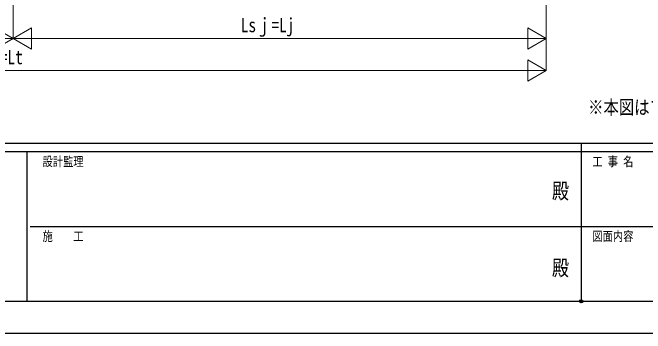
# Model space of a CAD drawing. Units: millimetres, scale not verified. Extents: x -16820 to 16820, y -11880 to 11880.
# Drawn here: x -5354 to 582, y -11880 to -8875 of the extents above; entities that cross this region are included whole.
import ezdxf
from ezdxf.enums import TextEntityAlignment as Align

# ---------------------------------------------------------------- set-up
doc = ezdxf.new("R2010")
doc.units = ezdxf.units.MM
doc.header["$LTSCALE"] = 60
doc.header["$PDMODE"] = 32
doc.header["$PDSIZE"] = 30
doc.layers.add('0-2_USER1', color=3, linetype='Continuous')
doc.layers.add('0-7_YKK_ZWAK', color=7, linetype='Continuous')
doc.layers.add('0-6_YKK_D', color=6, linetype='Continuous', lineweight=18)
doc.styles.add('ＭＳ ゴシック', font='')
doc.styles.get('ＭＳ ゴシック').set_extended_font_data('MS Gothic')

msp = doc.modelspace()

# ---------------------------------------------------------------- linework, layer by layer
at = {"layer": '0-6_YKK_D'}
for p, q in [((-5350.65, -7617.6), (-5350.65, -9118.6)), ((-5350.65, -7617.6), (-5350.65, -9118.6)), ((-347.65, -7617.6), (-347.65, -9118.6)), ((-347.65, -7617.6), (-347.65, -9418.6)), ((-5350.65, -9117.6), (-5523.85, -9017.6)), ((-5350.65, -9117.6), (-5177.44, -9017.6)), ((-5177.44, -9217.6), (-5177.44, -9017.6)), ((-347.65, -9117.6), (-520.85, -9017.6)), ((-520.85, -9017.6), (-520.85, -9217.6)), ((-5350.65, -9117.6), (-5697.06, -9117.6)), ((-5350.65, -9117.6), (-5523.85, -9217.6)), ((-5350.65, -9117.6), (-5177.44, -9217.6)), ((-5350.65, -9117.6), (-5004.24, -9117.6)), ((-5150.65, -9117.6), (-547.65, -9117.6)), ((-347.65, -9117.6), (-694.06, -9117.6)), ((-347.65, -9117.6), (-520.85, -9217.6)), ((-347.65, -9417.6), (-520.85, -9317.6)), ((-520.85, -9317.6), (-520.85, -9517.6)), ((-10160.65, -9417.6), (-547.65, -9417.6)), ((-347.65, -9417.6), (-694.06, -9417.6)), ((-347.65, -9417.6), (-520.85, -9517.6))]:
    msp.add_line(p, q, dxfattribs=at)
at = {"layer": '0-7_YKK_ZWAK'}
for p, q in [((15580.08, -10100), (-15619.92, -10100)), ((-19.92, -10100), (-19.92, -11580)), ((-5219.92, -10180), (-15619.92, -10180)), ((-5219.92, -10180), (-5219.92, -11580)), ((-19.92, -10180), (-5219.92, -10180)), ((5180.08, -10180), (-19.92, -10180)), ((-5189.92, -10880), (-19.92, -10880)), ((-19.92, -10880), (5180.08, -10880)), ((-15619.92, -11580), (-5219.92, -11580)), ((-5219.92, -11580), (-19.92, -11580)), ((-19.92, -11580), (5180.08, -11580))]:
    msp.add_line(p, q, dxfattribs=at)
msp.add_lwpolyline([(-16820, -11880), (16820, -11880), (16820, 11880), (-16820, 11880)], close=True, dxfattribs=at)
msp.add_point((-19.92, -11580), dxfattribs=at)

# ---------------------------------------------------------------- texts
at = {"layer": '0-2_USER1', "style": 'ＭＳ ゴシック', "width": 0.8}
msp.add_text('※本図はプレーンルーフ ミニ 50・50-21 H25を示す。', height=132, dxfattribs=at).set_placement((44.71, -9867.21), align=Align.BOTTOM_LEFT)
at = {"layer": '0-6_YKK_D', "style": 'ＭＳ ゴシック', "width": 0.8}
for s, p in [('Lsｊ=Lj', (-3213.95, -9097.6)), ('Lst=Lt', (-5690.15, -9397.6))]:
    msp.add_text(s, height=132, dxfattribs=at).set_placement(p, align=Align.BOTTOM_LEFT)
at = {"layer": '0-7_YKK_ZWAK', "style": 'ＭＳ ゴシック', "width": 0.8}
for s, height, p in [('設計監理', 87.98, (-5073.25, -10340)), ('工 事 名', 87.98, (85.08, -10340)), ('殿', 146.6, (-294.67, -10663.33)), ('施\u3000\u3000工', 87.98, (-5073.25, -11040)), ('図面内容', 87.98, (85.08, -11040)), ('殿', 146.6, (-294.67, -11383.33))]:
    msp.add_text(s, height=height, dxfattribs=at).set_placement(p, align=Align.BOTTOM_LEFT)

doc.saveas('drawing.dxf')
